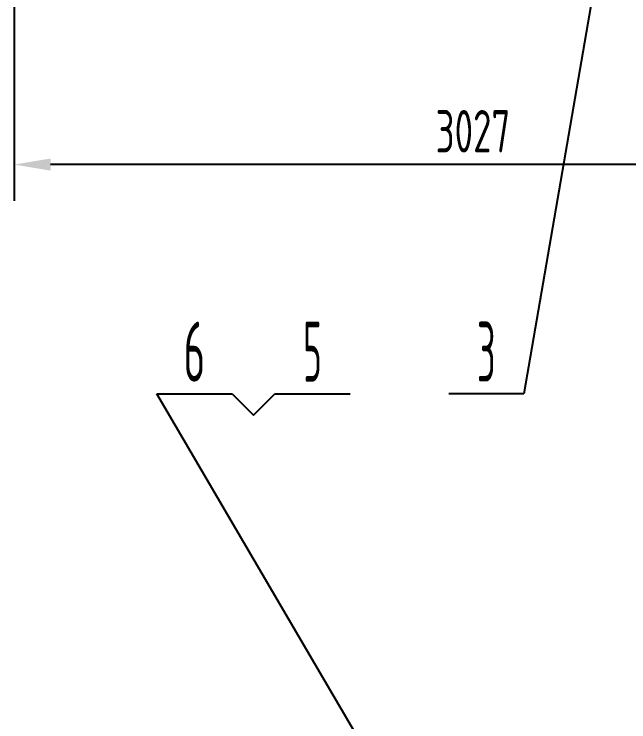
# Model space of a CAD drawing. Header units: millimetres. Extents: x 0 to 23760, y 0 to 16800.
# Drawn here: x 6229 to 8257, y 8400 to 10736 of the extents above; entities that cross this region are included whole.
import ezdxf
from ezdxf.enums import TextEntityAlignment as Align

# ---------------------------------------------------------------- set-up
doc = ezdxf.new("R2010")
doc.units = ezdxf.units.MM
doc.header["$LTSCALE"] = 400
for name, color, linetype in [('02', 1, 'Continuous'), ('08', 1, 'Continuous'), ('11', 3, 'Continuous')]:
    doc.layers.add(name, color=color, linetype=linetype)
doc.styles.get("Standard").update_dxf_attribs({"font": 'isocp', "width": 0.707, "bigfont": 'intecad.shx'})
doc.dimstyles.new('INTE', dxfattribs={"dimscale": 40, "dimtxt": 3.5, "dimasz": 3, "dimexe": 3, "dimexo": 0, "dimgap": 1, "dimtad": 1, "dimdec": 0, "dimdsep": 46, "dimtxsty": 'Standard', "dimcen": 0, "dimclrd": 1, "dimclre": 1, "dimclrt": 3, "dimadec": 0, "dimazin": 0, "dimtfac": 1, "dimtdec": 0, "dimtmove": 0, "dimatfit": 0, "dimfxl": 3, "dimarcsym": 0})

# ---------------------------------------------------------------- blocks, each defined once
blk = doc.blocks.new('*D82')
at = {"layer": '08', "color": 1, "lineweight": -2}
for p, q in [((6229.1, 11632.7), (6229.1, 10119.4)), ((9256.4, 11213.8), (9256.4, 10119.4)), ((9136.4, 10239.4), (6349.1, 10239.4))]:
    blk.add_line(p, q, dxfattribs=at)
at = {"layer": '08', "color": 1}
for points in [[(6349.1, 10259.4), (6349.1, 10219.4), (6229.1, 10239.4)], [(9136.4, 10259.4), (9136.4, 10219.4), (9256.4, 10239.4)]]:
    blk.add_solid(points, dxfattribs=at)
at = {"layer": 'Defpoints', "color": 0}
for p in [(6229.1, 11632.7), (9256.4, 11213.8), (6229.1, 10239.4)]:
    blk.add_point(p, dxfattribs=at)
at = {"layer": '08', "color": 3, "insert": (7742.7, 10349.4), "char_height": 140, "attachment_point": 5}
blk.add_mtext('3027', dxfattribs=at)

msp = doc.modelspace()

# ---------------------------------------------------------------- linework, layer by layer
at = {"layer": '02'}
for p, q in [((8353.3, 12054), (7910.7, 9482.9)), ((7540.6, 8046.6), (6699.8, 9482.9)), ((6699.8, 9482.9), (6947.8, 9482.9)), ((6947.8, 9482.9), (7018.5, 9412.2)), ((7018.5, 9412.2), (7089.2, 9482.9)), ((7089.2, 9482.9), (7337.2, 9482.9)), ((7910.7, 9482.9), (7662.7, 9482.9))]:
    msp.add_line(p, q, dxfattribs=at)

# ---------------------------------------------------------------- texts
at = {"layer": '11'}
for s, width, p, p2 in [('6', 0.600695, (6788.1, 9522.9), (6859.4, 9522.9)), ('5', 0.527686, (7182.3, 9522.9), (7244.1, 9522.9)), ('3', 0.527686, (7755.8, 9522.9), (7817.6, 9522.9))]:
    msp.add_text(s, height=198, dxfattribs=dict(at, width=width)).set_placement(p, p2, align=Align.FIT)

# ---------------------------------------------------------------- dimensions: what is measured, and where the dimension line sits
at = {"layer": '08'}
dim = msp.add_linear_dim(base=(6229.1, 10239.4), p1=(9256.4, 11213.8), p2=(6229.1, 11632.7), dimstyle='INTE', dxfattribs=at)
dim.commit()
dim.dimension.update_dxf_attribs({"geometry": '*D82', "text_midpoint": (7742.7, 10349.4)})

doc.saveas('drawing.dxf')
